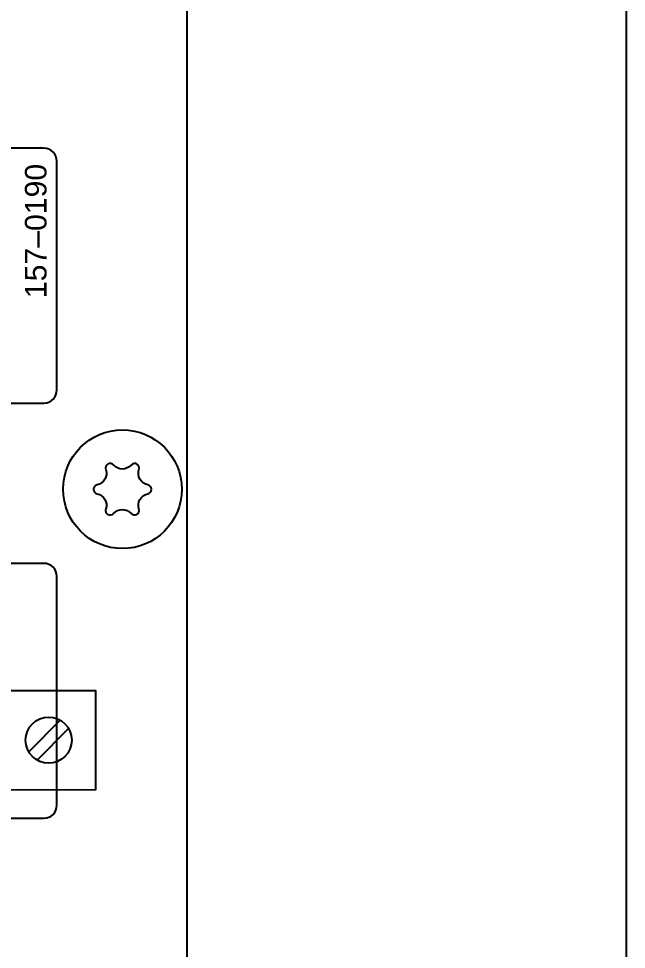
# Model space of a CAD drawing. Extents: x 0 to 24, y 0 to 18.
# Drawn here: x 22.616 to 24, y 4.163 to 6.282 of the extents above; entities that cross this region are included whole.
import ezdxf

# ---------------------------------------------------------------- set-up
doc = ezdxf.new("R2010")
doc.units = 0
doc.header["$MEASUREMENT"] = 0
doc.layers.get('0').update_dxf_attribs({"linetype": 'CONTINUOUS'})
for name, color, linetype in [('2_01__0-__EMPTY', 7, 'CONTINUOUS'), ('2_02__A-__SERIAL_COMMUNICA', 7, 'CONTINUOUS'), ('3_01__0-__EMPTY', 7, 'CONTINUOUS'), ('3_14__9-___10__RTD_INPUTS', 7, 'CONTINUOUS'), ('5_00_____DWG', 7, 'CONTINUOUS')]:
    doc.layers.add(name, color=color, linetype=linetype)
doc.styles.add('ARIAL', font='arial.ttf')

msp = doc.modelspace()

# ---------------------------------------------------------------- linework, layer by layer
msp.add_lwpolyline([(0, 0), (24, 0), (24, 18), (0, 18)], close=True)
at = {"layer": '2_01__0-__EMPTY'}
msp.add_lwpolyline([(22.3155, 5.4068), (22.6733, 5.4068, 0.414973), (22.7031, 5.4367), (22.7031, 5.9569, 0.414973), (22.6733, 5.9868), (22.3155, 5.9868, 0.414214)], format="xyb", dxfattribs=at)
at = {"layer": '3_01__0-__EMPTY'}
msp.add_lwpolyline([(22.3155, 4.4619), (22.6733, 4.4619, 0.414973), (22.7031, 4.4918), (22.7031, 5.012, 0.414973), (22.6733, 5.0419), (22.3155, 5.0419, 0.414214)], format="xyb", dxfattribs=at)
at = {"layer": '3_14__9-___10__RTD_INPUTS'}
for points in [[(22.5939, 4.7529), (22.7907, 4.7529), (22.7907, 4.5265), (22.5939, 4.5259)], [(22.7107, 4.6851), (22.639, 4.6134)], [(22.6582, 4.5942), (22.7299, 4.6659)]]:
    msp.add_lwpolyline(points, dxfattribs=at)
msp.add_circle((22.6844, 4.6397), 0.0525, dxfattribs=at)
at = {"layer": '5_00_____DWG'}
for points in [[(17.9705, 1.5688), (22.6358, 1.5688, 0.414214), (22.7146, 1.6476), (22.7146, 1.7361, -0.414214), (22.8327, 1.8543), (22.9213, 1.8543, 0.414214), (23, 1.933), (23, 8.4881, 0.414214), (22.9213, 8.5669), (22.8327, 8.5669, -0.414214), (22.7146, 8.685), (22.7146, 8.7735, 0.414214), (22.6358, 8.8523), (17.9705, 8.8523, 0.414214), (17.8917, 8.7735), (17.8917, 8.685, -0.414214), (17.7736, 8.5669), (17.685, 8.5669, 0.414214), (17.6063, 8.4881), (17.6063, 1.933, 0.414214), (17.685, 1.8543), (17.7736, 1.8543, -0.414214), (17.8917, 1.7361), (17.8917, 1.6476, 0.414214)], [(22.8923, 5.1874, -0.214133), (22.9099, 5.2002, 0.812603), (22.9099, 5.2208, -0.213359), (22.8923, 5.2335, -0.215316), (22.89, 5.2552, 0.812603), (22.8721, 5.2655, -0.447788), (22.8325, 5.2655, 0.812603), (22.8146, 5.2552, -0.215316), (22.8123, 5.2335, -0.213359), (22.7947, 5.2208, 0.812603), (22.7947, 5.2002, -0.214133), (22.8123, 5.1874, -0.213673), (22.8146, 5.1658, 0.812603), (22.8324, 5.1554, -0.214133), (22.8523, 5.1643, -0.214133), (22.8722, 5.1554, 0.812603), (22.8901, 5.1658, -0.213673)]]:
    msp.add_lwpolyline(points, format="xyb", close=True, dxfattribs=at)
msp.add_circle((22.8524, 5.2106), 0.135, dxfattribs=at)

# ---------------------------------------------------------------- texts
at = {"layer": '2_02__A-__SERIAL_COMMUNICA', "style": 'ARIAL'}
msp.add_text('157–0190', height=0.04917, rotation=90, dxfattribs=at).set_placement((22.6795, 5.6455))

doc.saveas('drawing.dxf')
